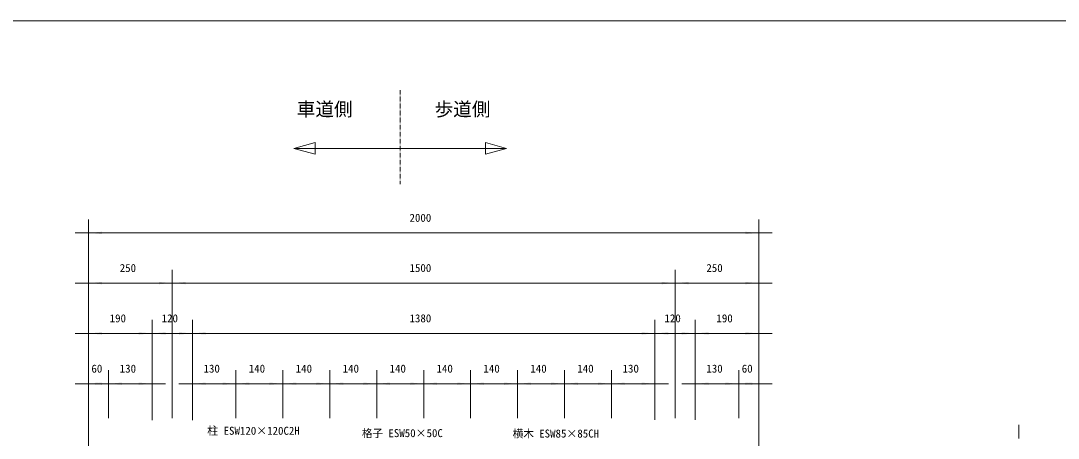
# Model space of a CAD drawing. Units: millimetres, scale not verified. Extents: x -3900 to 3900, y -2750 to 2750.
# Drawn here: x -2283 to 812, y 1505 to 2750 of the extents above; entities that cross this region are included whole.
import ezdxf
from ezdxf.enums import TextEntityAlignment as Align

# ---------------------------------------------------------------- set-up
doc = ezdxf.new("R2010")
doc.units = ezdxf.units.MM
doc.header["$LTSCALE"] = 20
doc.linetypes.add('USER6', pattern=[1.041641, 0.625, -0.208282, 0.069427, -0.138931])
doc.layers.add('0-1_IMPORTED', color=30, linetype='Continuous', lineweight=18)
doc.styles.add('ＭＳ ゴシック', font='')
doc.styles.get('ＭＳ ゴシック').set_extended_font_data('MS Gothic')

msp = doc.modelspace()

# ---------------------------------------------------------------- linework, layer by layer
at = {"layer": '0-1_IMPORTED', "linetype": 'USER6'}
msp.add_line((-1151, 2542.62), (-1151, 2262.62), dxfattribs=at)
at = {"layer": '0-1_IMPORTED'}
msp.add_line((-1468.5, 2369.56), (-833.5, 2369.56), dxfattribs=at)
at = {"layer": '0-1_IMPORTED', "color": 1}
for p, q in [((-2081, 1520.45), (-2081, 2157.57)), ((-81, 1520.45), (-81, 2157.57)), ((-2081, 2117.57), (-2121, 2117.57)), ((-81, 2117.57), (-2081, 2117.57)), ((-41, 2117.57), (-81, 2117.57)), ((-2081, 1460.45), (-2081, 2007.92)), ((-1831, 1565.11), (-1831, 2007.92)), ((-1831, 1565.11), (-1831, 2007.92)), ((-331, 1564.92), (-331, 2007.92)), ((-331, 1564.92), (-331, 2007.92)), ((-81, 1460.45), (-81, 2007.92)), ((-2121, 1967.92), (-2081, 1967.92)), ((-2081, 1967.92), (-1831, 1967.92)), ((-1871, 1967.92), (-1831, 1967.92)), ((-1831, 1967.92), (-1791, 1967.92)), ((-1831, 1967.92), (-331, 1967.92)), ((-371, 1967.92), (-331, 1967.92)), ((-331, 1967.92), (-291, 1967.92)), ((-331, 1967.92), (-81, 1967.92)), ((-81, 1967.92), (-41, 1967.92)), ((-2081, 1520.45), (-2081, 1857.92)), ((-1891, 1559.92), (-1891, 1857.92)), ((-1891, 1559.92), (-1891, 1857.92)), ((-1771, 1559.92), (-1771, 1857.92)), ((-1771, 1559.92), (-1771, 1857.92)), ((-391, 1559.92), (-391, 1857.92)), ((-391, 1559.92), (-391, 1857.92)), ((-271, 1559.92), (-271, 1857.92)), ((-271, 1559.92), (-271, 1857.92)), ((-81, 1520.45), (-81, 1857.92)), ((-2121, 1817.92), (-2081, 1817.92)), ((-2081, 1817.92), (-1891, 1817.92)), ((-1931, 1817.92), (-1891, 1817.92)), ((-1891, 1817.92), (-1851, 1817.92)), ((-1891, 1817.92), (-1771, 1817.92)), ((-1811, 1817.92), (-1771, 1817.92)), ((-1771, 1817.92), (-1731, 1817.92)), ((-1771, 1817.92), (-391, 1817.92)), ((-431, 1817.92), (-391, 1817.92)), ((-391, 1817.92), (-351, 1817.92)), ((-391, 1817.92), (-271, 1817.92)), ((-311, 1817.92), (-271, 1817.92)), ((-271, 1817.92), (-231, 1817.92)), ((-271, 1817.92), (-81, 1817.92)), ((-81, 1817.92), (-41, 1817.92)), ((-2081, 1564.92), (-2081, 1707.92)), ((-2021, 1564.92), (-2021, 1707.92)), ((-2021, 1564.92), (-2021, 1707.92)), ((-1891, 1559.73), (-1891, 1707.92)), ((-1771, 1559.73), (-1771, 1707.92)), ((-1641, 1564.92), (-1641, 1707.92)), ((-1641, 1564.92), (-1641, 1707.92)), ((-1501, 1564.92), (-1501, 1707.92)), ((-1501, 1564.92), (-1501, 1707.92)), ((-1361, 1564.92), (-1361, 1707.92)), ((-1361, 1564.92), (-1361, 1707.92)), ((-1221, 1564.92), (-1221, 1707.92)), ((-1221, 1564.92), (-1221, 1707.92)), ((-1081, 1564.92), (-1081, 1707.92)), ((-1081, 1564.92), (-1081, 1707.92)), ((-941, 1564.92), (-941, 1707.92)), ((-941, 1564.92), (-941, 1707.92)), ((-801, 1564.92), (-801, 1707.92)), ((-801, 1564.92), (-801, 1707.92)), ((-661, 1564.92), (-661, 1707.92)), ((-661, 1564.92), (-661, 1707.92)), ((-521, 1564.92), (-521, 1707.92)), ((-521, 1564.92), (-521, 1707.92)), ((-391, 1559.92), (-391, 1707.92)), ((-271, 1559.92), (-271, 1707.92)), ((-141, 1564.92), (-141, 1707.92)), ((-141, 1564.92), (-141, 1707.92)), ((-81, 1564.92), (-81, 1707.92)), ((-2121, 1667.92), (-2081, 1667.92)), ((-2081, 1667.92), (-2021, 1667.92)), ((-2061, 1667.92), (-2021, 1667.92)), ((-2021, 1667.92), (-1981, 1667.92)), ((-2021, 1667.92), (-1891, 1667.92)), ((-1891, 1667.92), (-1851, 1667.92)), ((-1811, 1667.92), (-1771, 1667.92)), ((-1771, 1667.92), (-1641, 1667.92)), ((-1681, 1667.92), (-1641, 1667.92)), ((-1641, 1667.92), (-1601, 1667.92)), ((-1641, 1667.92), (-1501, 1667.92)), ((-1541, 1667.92), (-1501, 1667.92)), ((-1501, 1667.92), (-1461, 1667.92)), ((-1501, 1667.92), (-1361, 1667.92)), ((-1401, 1667.92), (-1361, 1667.92)), ((-1361, 1667.92), (-1321, 1667.92)), ((-1361, 1667.92), (-1221, 1667.92)), ((-1261, 1667.92), (-1221, 1667.92)), ((-1221, 1667.92), (-1181, 1667.92)), ((-1221, 1667.92), (-1081, 1667.92)), ((-1121, 1667.92), (-1081, 1667.92)), ((-1081, 1667.92), (-1041, 1667.92)), ((-1081, 1667.92), (-941, 1667.92)), ((-981, 1667.92), (-941, 1667.92)), ((-941, 1667.92), (-901, 1667.92)), ((-941, 1667.92), (-801, 1667.92)), ((-841, 1667.92), (-801, 1667.92)), ((-801, 1667.92), (-761, 1667.92)), ((-801, 1667.92), (-661, 1667.92)), ((-701, 1667.92), (-661, 1667.92)), ((-661, 1667.92), (-621, 1667.92)), ((-661, 1667.92), (-521, 1667.92)), ((-561, 1667.92), (-521, 1667.92)), ((-521, 1667.92), (-481, 1667.92)), ((-521, 1667.92), (-391, 1667.92)), ((-391, 1667.92), (-351, 1667.92)), ((-311, 1667.92), (-271, 1667.92)), ((-271, 1667.92), (-141, 1667.92)), ((-181, 1667.92), (-141, 1667.92)), ((-141, 1667.92), (-101, 1667.92)), ((-141, 1667.92), (-81, 1667.92)), ((-81, 1667.92), (-41, 1667.92)), ((694, 1544.92), (694, 1504.92))]:
    msp.add_line(p, q, dxfattribs=at)
at = {"layer": '0-1_IMPORTED'}
for points in [[(-3900, 2750), (3900, 2750), (3900, -2750), (-3900, -2750)], [(-1468.5, 2369.56), (-1405, 2386.58), (-1405, 2352.55)], [(-833.5, 2369.56), (-897, 2352.55), (-897, 2386.58)]]:
    msp.add_lwpolyline(points, close=True, dxfattribs=at)
at = {"layer": '0-1_IMPORTED', "color": 1}
for points in [[(-2081, 2117.57), (-2041, 2121.07), (-2041, 2114.07)], [(-81, 2117.57), (-121, 2114.07), (-121, 2121.07)], [(-2081, 1967.92), (-2041, 1971.42), (-2041, 1964.42)], [(-1831, 1967.92), (-1871, 1964.42), (-1871, 1971.42)], [(-1831, 1967.92), (-1791, 1971.42), (-1791, 1964.42)], [(-331, 1967.92), (-371, 1964.42), (-371, 1971.42)], [(-331, 1967.92), (-291, 1971.42), (-291, 1964.42)], [(-81, 1967.92), (-121, 1964.42), (-121, 1971.42)], [(-2081, 1817.92), (-2041, 1821.42), (-2041, 1814.42)], [(-1891, 1817.92), (-1931, 1814.42), (-1931, 1821.42)], [(-1891, 1817.92), (-1851, 1821.42), (-1851, 1814.42)], [(-1771, 1817.92), (-1811, 1814.42), (-1811, 1821.42)], [(-1771, 1817.92), (-1731, 1821.42), (-1731, 1814.42)], [(-391, 1817.92), (-431, 1814.42), (-431, 1821.42)], [(-391, 1817.92), (-351, 1821.42), (-351, 1814.42)], [(-271, 1817.92), (-311, 1814.42), (-311, 1821.42)], [(-271, 1817.92), (-231, 1821.42), (-231, 1814.42)], [(-81, 1817.92), (-121, 1814.42), (-121, 1821.42)], [(-2081, 1667.92), (-2041, 1671.42), (-2041, 1664.42)], [(-2021, 1667.92), (-2061, 1664.42), (-2061, 1671.42)], [(-2021, 1667.92), (-1981, 1671.42), (-1981, 1664.42)], [(-1891, 1667.92), (-1931, 1664.42), (-1931, 1671.42)], [(-1771, 1667.92), (-1731, 1671.42), (-1731, 1664.42)], [(-1641, 1667.92), (-1681, 1664.42), (-1681, 1671.42)], [(-1641, 1667.92), (-1601, 1671.42), (-1601, 1664.42)], [(-1501, 1667.92), (-1541, 1664.42), (-1541, 1671.42)], [(-1501, 1667.92), (-1461, 1671.42), (-1461, 1664.42)], [(-1361, 1667.92), (-1401, 1664.42), (-1401, 1671.42)], [(-1361, 1667.92), (-1321, 1671.42), (-1321, 1664.42)], [(-1221, 1667.92), (-1261, 1664.42), (-1261, 1671.42)], [(-1221, 1667.92), (-1181, 1671.42), (-1181, 1664.42)], [(-1081, 1667.92), (-1121, 1664.42), (-1121, 1671.42)], [(-1081, 1667.92), (-1041, 1671.42), (-1041, 1664.42)], [(-941, 1667.92), (-981, 1664.42), (-981, 1671.42)], [(-941, 1667.92), (-901, 1671.42), (-901, 1664.42)], [(-801, 1667.92), (-841, 1664.42), (-841, 1671.42)], [(-801, 1667.92), (-761, 1671.42), (-761, 1664.42)], [(-661, 1667.92), (-701, 1664.42), (-701, 1671.42)], [(-661, 1667.92), (-621, 1671.42), (-621, 1664.42)], [(-521, 1667.92), (-561, 1664.42), (-561, 1671.42)], [(-521, 1667.92), (-481, 1671.42), (-481, 1664.42)], [(-391, 1667.92), (-431, 1664.42), (-431, 1671.42)], [(-271, 1667.92), (-231, 1671.42), (-231, 1664.42)], [(-141, 1667.92), (-181, 1664.42), (-181, 1671.42)], [(-141, 1667.92), (-101, 1671.42), (-101, 1664.42)], [(-81, 1667.92), (-121, 1664.42), (-121, 1671.42)]]:
    msp.add_solid(points, dxfattribs=at)

# ---------------------------------------------------------------- texts
at = {"layer": '0-1_IMPORTED', "color": 7, "style": 'ＭＳ ゴシック'}
for s, height, p in [('車道側', 40.7, (-1459.58, 2453.84)), ('歩道側', 40.7, (-1048.54, 2453.84)), ('2000', 23.88, (-1123.33, 2143.5)), ('250', 23.88, (-1987.75, 1993.85)), ('1500', 23.88, (-1123.33, 1993.85)), ('250', 23.88, (-237.75, 1993.85)), ('190', 23.88, (-2017.75, 1843.85)), ('120', 23.88, (-1862.75, 1843.85)), ('1380', 23.88, (-1123.33, 1843.85)), ('120', 23.88, (-362.75, 1843.85)), ('190', 23.88, (-207.75, 1843.85)), ('60', 23.88, (-2072.17, 1693.85)), ('130', 23.88, (-1987.75, 1693.85)), ('130', 23.88, (-1737.75, 1693.85)), ('140', 23.88, (-1602.75, 1693.85)), ('140', 23.88, (-1462.75, 1693.85)), ('140', 23.88, (-1322.75, 1693.85)), ('140', 23.88, (-1182.75, 1693.85)), ('140', 23.88, (-1042.75, 1693.85)), ('140', 23.88, (-902.75, 1693.85)), ('140', 23.88, (-762.75, 1693.85)), ('140', 23.88, (-622.75, 1693.85)), ('130', 23.88, (-487.75, 1693.85)), ('130', 23.88, (-237.75, 1693.85)), ('60', 23.88, (-132.17, 1693.85)), ('柱 ESW120×120C2H', 23.88, (-1726.78, 1508.56)), ('格子 E', 23.3, (-1265.31, 1501.52)), ('SW50×50C', 23.88, (-1169.96, 1501.52)), ('横木 E', 23.3, (-815.5, 1500.31)), ('SW85×85CH', 23.88, (-720.15, 1500.31))]:
    msp.add_text(s, height=height, dxfattribs=at).set_placement(p, align=Align.BOTTOM_LEFT)

doc.saveas('drawing.dxf')
